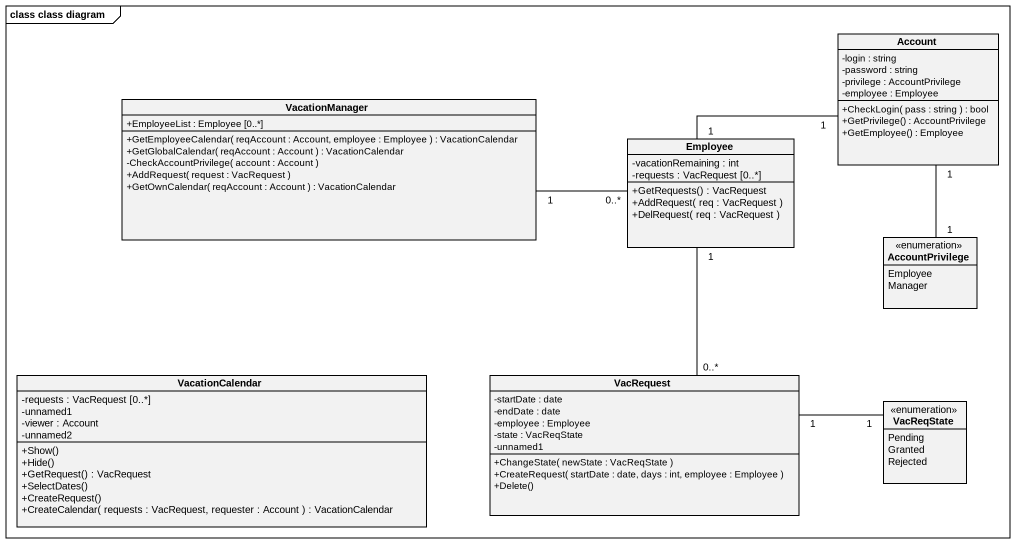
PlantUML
@startuml
mainframe class class diagram
hide circle
hide empty members
skinparam classAttributeIconSize 0
class Account {
  -login : string
  -password : string
  -privilege : AccountPrivilege
  -employee : Employee
  +CheckLogin( pass : string ) : bool
  +GetPrivilege() : AccountPrivilege
  +GetEmployee() : Employee
}
class VacationManager {
  +EmployeeList : Employee [0..*]
  +GetEmployeeCalendar( reqAccount : Account, employee : Employee ) : VacationCalendar
  +GetGlobalCalendar( reqAccount : Account ) : VacationCalendar
  -CheckAccountPrivilege( account : Account )
  +AddRequest( request : VacRequest )
  +GetOwnCalendar( reqAccount : Account ) : VacationCalendar
}
class Employee {
  -vacationRemaining : int
  -requests : VacRequest [0..*]
  +GetRequests() : VacRequest
  +AddRequest( req : VacRequest )
  +DelRequest( req : VacRequest )
}
enum AccountPrivilege {
  Employee
  Manager
}
class VacationCalendar {
  -requests : VacRequest [0..*]
  -unnamed1
  -viewer : Account
  -unnamed2
  +Show()
  +Hide()
  +GetRequest() : VacRequest
  +SelectDates()
  +CreateRequest()
  +CreateCalendar( requests : VacRequest, requester : Account ) : VacationCalendar
}
class VacRequest {
  -startDate : date
  -endDate : date
  -employee : Employee
  -state : VacReqState
  -unnamed1
  +ChangeState( newState : VacReqState )
  +CreateRequest( startDate : date, days : int, employee : Employee )
  +Delete()
}
enum VacReqState {
  Pending
  Granted
  Rejected
}
Account "1" -left- "1" Employee
Account "1" -- "1" AccountPrivilege
Employee "0..*" -left- "1" VacationManager
Employee "1" -- "0..*" VacRequest
VacRequest "1" -right- "1" VacReqState
@enduml
